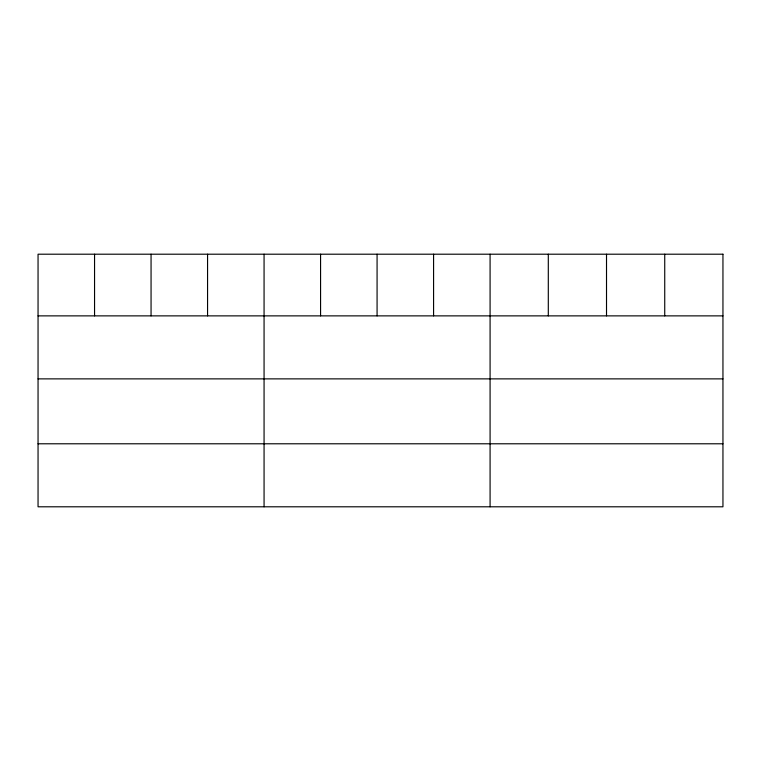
<?xml version="1.0" encoding="UTF-8"?>
<svg xmlns="http://www.w3.org/2000/svg" width="761" height="761" viewBox="0 0 761 761"><rect width="100%" height="100%" fill="white"/><g stroke="black" fill="none" stroke-linecap="round" stroke-linejoin="round"><path stroke-width="1.14" d="M38.05 315.872L722.95 315.872M38.05 378.873L722.95 378.873M38.05 443.787L722.95 443.787M664.733 254.203L664.733 315.872M606.517 254.203L606.517 315.872M548.301 254.203L548.301 315.872M490.084 254.203L490.084 506.797M433.58 254.203L433.58 315.872M377.075 254.203L377.075 315.872M320.571 254.203L320.571 315.872M264.067 254.203L264.067 506.797M207.563 254.203L207.563 315.872M151.059 254.203L151.059 315.872M94.554 254.203L94.554 315.872M722.95 254.203L38.05 254.203L38.05 506.797L722.95 506.797L722.95 254.203"/></g></svg>
